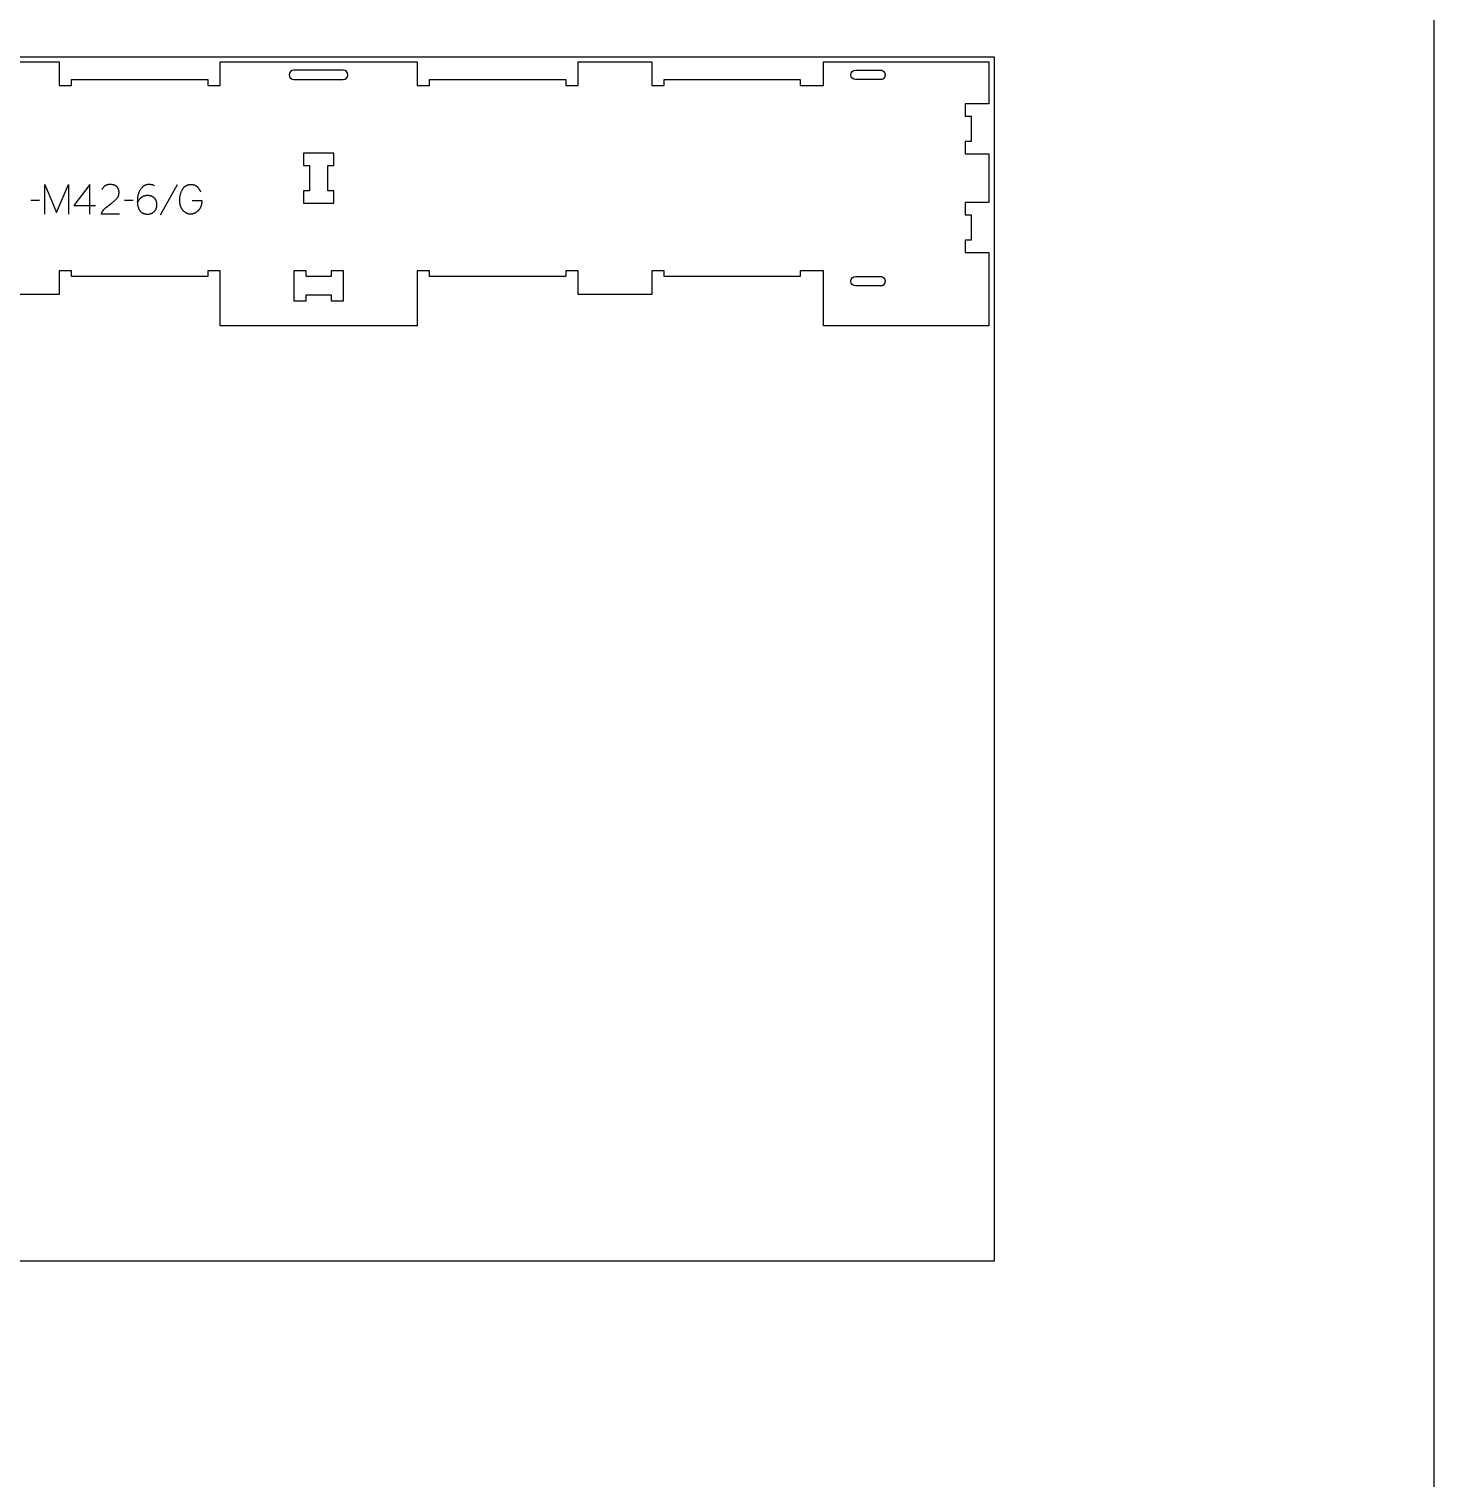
# Model space of a CAD drawing. Extents: x 0 to 4615, y 0 to 10771.
# Drawn here: x 1761 to 3183, y 2810 to 4278 of the extents above; entities that cross this region are included whole.
import ezdxf

# ---------------------------------------------------------------- set-up
doc = ezdxf.new("R2010")
doc.units = 0
for name, color, linetype in [('0_SHEET_SPRUCEPLY_2440X122', 1, 'CONTINUOUS'), ('1_ANYTOOL_1MMDEEP_LABELS_S', 2, 'CONTINUOUS'), ('3_ANYTOOL_CUTTHROUGH_INSID', 4, 'CONTINUOUS'), ('4_ANYTOOL_CUTTHROUGH_OUTSI', 5, 'CONTINUOUS'), ('DONOTCUT', 7, 'CONTINUOUS')]:
    doc.layers.add(name, color=color, linetype=linetype)

msp = doc.modelspace()

# ---------------------------------------------------------------- linework, layer by layer
at = {"layer": '0_SHEET_SPRUCEPLY_2440X122'}
msp.add_lwpolyline([(2737.9, 4249.4), (2737.9, 3029.4), (297.9, 3029.4), (297.9, 4249.4)], close=True, dxfattribs=at)
at = {"layer": '1_ANYTOOL_1MMDEEP_LABELS_S', "color": 2}
for points in [[(1776.6, 4090), (1776.6, 4120), (1788.6, 4091.7), (1800.6, 4119.9), (1800.6, 4090)], [(1822.1, 4090), (1822.2, 4120.1), (1806.1, 4098.7)], [(1852.3, 4090.1), (1834, 4090.1), (1834.2, 4090.6), (1834.3, 4090.8), (1834.4, 4091), (1834.4, 4091.2), (1834.5, 4091.5), (1834.6, 4091.7), (1834.7, 4091.9), (1834.8, 4092.1), (1834.9, 4092.3), (1835, 4092.5), (1835.1, 4092.7), (1835.3, 4092.9), (1835.4, 4093.1), (1835.5, 4093.3), (1835.6, 4093.5), (1835.7, 4093.7), (1835.9, 4093.9), (1836, 4094.1), (1836.2, 4094.2), (1836.3, 4094.4), (1836.4, 4094.6), (1836.6, 4094.8), (1836.7, 4095), (1836.9, 4095.1), (1837.1, 4095.3), (1837.2, 4095.5), (1837.4, 4095.6), (1837.6, 4095.8), (1837.7, 4096), (1838.1, 4096.3), (1839.6, 4097.5), (1841.1, 4098.7), (1842.6, 4099.8), (1844.1, 4101), (1844.9, 4101.5), (1845.6, 4102.1), (1846.3, 4102.7), (1847, 4103.2), (1847.7, 4103.8), (1848.3, 4104.4), (1848.9, 4105.1), (1849.5, 4105.7), (1849.7, 4105.8), (1849.8, 4106), (1849.9, 4106.1), (1850.1, 4106.3), (1850.2, 4106.5), (1850.3, 4106.6), (1850.4, 4106.8), (1850.6, 4107), (1850.7, 4107.2), (1850.8, 4107.3), (1850.9, 4107.5), (1851, 4107.7), (1851, 4107.9), (1851.1, 4108.1), (1851.2, 4108.3), (1851.3, 4108.4), (1851.4, 4108.6), (1851.4, 4108.8), (1851.5, 4109), (1851.5, 4109.2), (1851.6, 4109.4), (1851.6, 4109.6), (1851.7, 4109.8), (1851.7, 4110.1), (1851.8, 4110.3), (1851.8, 4110.5), (1851.8, 4110.7), (1851.8, 4110.9), (1851.9, 4111.1), (1851.9, 4111.3), (1851.9, 4111.6), (1851.9, 4111.8), (1851.9, 4112), (1851.9, 4112.3), (1851.9, 4112.5), (1851.8, 4112.8), (1851.8, 4113), (1851.8, 4113.2), (1851.8, 4113.5), (1851.7, 4113.7), (1851.7, 4113.9), (1851.6, 4114.1), (1851.6, 4114.3), (1851.5, 4114.5), (1851.5, 4114.8), (1851.4, 4115), (1851.3, 4115.2), (1851.2, 4115.3), (1851.2, 4115.5), (1851.1, 4115.7), (1851, 4115.9), (1850.9, 4116.1), (1850.8, 4116.3), (1850.7, 4116.4), (1850.6, 4116.6), (1850.5, 4116.8), (1850.3, 4116.9), (1850.2, 4117.1), (1850.1, 4117.2), (1849.9, 4117.4), (1849.8, 4117.5), (1849.7, 4117.7), (1849.5, 4117.8), (1849.3, 4117.9), (1849.2, 4118.1), (1849, 4118.2), (1848.9, 4118.3), (1848.7, 4118.4), (1848.5, 4118.5), (1848.4, 4118.6), (1848.2, 4118.7), (1848, 4118.8), (1847.8, 4118.9), (1847.6, 4119), (1847.5, 4119.1), (1847.3, 4119.2), (1847.1, 4119.3), (1846.9, 4119.4), (1846.7, 4119.4), (1846.5, 4119.5), (1846.3, 4119.6), (1846.1, 4119.6), (1845.9, 4119.7), (1845.7, 4119.7), (1845.5, 4119.8), (1845.2, 4119.8), (1845, 4119.9), (1844.8, 4119.9), (1844.6, 4119.9), (1844.4, 4120), (1844.1, 4120), (1843.9, 4120), (1843.7, 4120), (1843.4, 4120), (1843, 4120), (1842.6, 4120), (1842.2, 4120), (1841.9, 4120), (1841.5, 4119.9), (1841.2, 4119.9), (1840.9, 4119.8), (1840.5, 4119.8), (1840.2, 4119.7), (1839.9, 4119.6), (1839.7, 4119.6), (1839.6, 4119.5), (1839.4, 4119.5), (1839.3, 4119.4), (1839.1, 4119.4), (1839, 4119.3), (1838.9, 4119.2), (1838.7, 4119.2), (1838.6, 4119.1), (1838.4, 4119.1), (1838.3, 4119), (1838.2, 4118.9), (1838, 4118.8), (1837.9, 4118.8), (1837.8, 4118.7), (1837.6, 4118.6), (1837.5, 4118.5), (1837.4, 4118.4), (1837.2, 4118.3), (1837.1, 4118.2), (1837, 4118.1), (1836.9, 4118), (1836.8, 4117.9), (1836.6, 4117.8), (1836.5, 4117.7), (1836.4, 4117.6), (1836.3, 4117.5), (1836.2, 4117.4), (1836.1, 4117.3), (1836, 4117.2), (1835.9, 4117), (1835.8, 4116.9), (1835.6, 4116.7), (1835.4, 4116.4), (1835.2, 4116.1), (1835, 4115.8), (1834.8, 4115.5), (1834.6, 4115.2), (1834.5, 4114.9)], [(1887.9, 4118.6), (1887.6, 4118.7), (1887.2, 4118.9), (1886.9, 4119.1), (1886.6, 4119.2), (1886.2, 4119.3), (1885.9, 4119.5), (1885.5, 4119.6), (1885.2, 4119.7), (1884.8, 4119.7), (1884.5, 4119.8), (1884.1, 4119.9), (1883.8, 4119.9), (1883.4, 4120), (1883.1, 4120), (1882.7, 4120), (1882.3, 4120), (1882, 4120), (1881.7, 4120), (1881.4, 4120), (1881.1, 4120), (1880.8, 4119.9), (1880.5, 4119.9), (1880.2, 4119.8), (1879.9, 4119.8), (1879.6, 4119.7), (1879.4, 4119.6), (1879.1, 4119.5), (1878.8, 4119.4), (1878.6, 4119.3), (1878.3, 4119.2), (1878, 4119.1), (1877.8, 4119), (1877.5, 4118.9), (1877.3, 4118.7), (1877, 4118.6), (1876.8, 4118.4), (1876.6, 4118.2), (1876.3, 4118.1), (1876.1, 4117.9), (1875.9, 4117.7), (1875.7, 4117.5), (1875.4, 4117.3), (1875.2, 4117.1), (1875, 4116.9), (1874.8, 4116.6), (1874.6, 4116.4), (1874.4, 4116.1), (1874.2, 4115.9), (1873.9, 4115.4), (1873.5, 4114.9), (1873.2, 4114.3), (1872.9, 4113.8), (1872.6, 4113.3), (1872.3, 4112.7), (1872.1, 4112.2), (1871.9, 4111.6), (1871.7, 4111.1), (1871.5, 4110.5), (1871.3, 4110), (1871.1, 4109.4), (1871, 4108.8), (1870.9, 4108.2), (1870.8, 4107.7), (1870.7, 4107.1), (1870.5, 4105.3), (1870.5, 4105), (1870.4, 4104.7), (1870.4, 4104.4), (1870.4, 4104), (1870.4, 4103.3), (1870.3, 4102.5), (1870.4, 4101.9), (1870.4, 4101.3), (1870.4, 4100.7), (1870.5, 4100.1), (1870.6, 4099.5), (1870.7, 4099), (1870.7, 4098.7), (1870.8, 4098.4), (1870.9, 4098.1), (1870.9, 4097.9), (1871, 4097.6), (1871.1, 4097.3), (1871.2, 4097.1), (1871.3, 4096.8), (1871.4, 4096.6), (1871.5, 4096.3), (1871.6, 4096), (1871.7, 4095.8), (1871.8, 4095.5), (1871.9, 4095.3), (1872, 4095), (1872.2, 4094.8), (1872.3, 4094.5), (1872.4, 4094.3), (1872.6, 4094.1), (1872.7, 4093.8), (1872.9, 4093.6), (1873, 4093.4), (1873.2, 4093.1), (1873.4, 4092.9), (1873.5, 4092.8), (1873.5, 4092.7), (1873.6, 4092.6), (1873.7, 4092.5), (1873.8, 4092.4), (1873.9, 4092.3), (1874, 4092.3), (1874.1, 4092.2), (1874.2, 4092.1), (1874.3, 4092), (1874.4, 4091.9), (1874.5, 4091.8), (1874.6, 4091.7), (1874.7, 4091.7), (1874.8, 4091.6), (1875, 4091.5), (1875.1, 4091.4), (1875.2, 4091.4), (1875.3, 4091.3), (1875.4, 4091.2), (1875.6, 4091.1), (1875.9, 4091), (1876.1, 4090.9), (1876.4, 4090.8), (1876.7, 4090.7), (1876.9, 4090.6), (1877.2, 4090.5), (1877.5, 4090.4), (1877.8, 4090.3), (1878.1, 4090.3), (1878.4, 4090.2), (1878.7, 4090.2), (1879, 4090.1), (1879.3, 4090.1), (1879.6, 4090.1), (1880, 4090), (1880.3, 4090), (1880.6, 4090), (1880.9, 4090), (1881.2, 4090), (1881.4, 4090.1), (1881.7, 4090.1), (1882, 4090.1), (1882.2, 4090.1), (1882.5, 4090.2), (1882.7, 4090.2), (1883, 4090.2), (1883.2, 4090.3), (1883.4, 4090.3), (1883.7, 4090.4), (1883.9, 4090.5), (1884.1, 4090.5), (1884.3, 4090.6), (1884.6, 4090.7), (1884.8, 4090.8), (1885, 4090.9), (1885.2, 4090.9), (1885.4, 4091), (1885.6, 4091.2), (1885.8, 4091.3), (1886, 4091.4), (1886.2, 4091.5), (1886.4, 4091.6), (1886.6, 4091.8), (1886.7, 4091.9), (1886.9, 4092), (1887.1, 4092.2), (1887.3, 4092.3), (1887.4, 4092.5), (1887.6, 4092.6), (1887.8, 4092.8), (1887.9, 4093), (1888.1, 4093.1), (1888.2, 4093.3), (1888.3, 4093.5), (1888.5, 4093.7), (1888.6, 4093.9), (1888.7, 4094.1), (1888.9, 4094.2), (1889, 4094.4), (1889.1, 4094.6), (1889.2, 4094.8), (1889.3, 4095), (1889.4, 4095.2), (1889.5, 4095.5), (1889.5, 4095.7), (1889.6, 4095.9), (1889.7, 4096.1), (1889.8, 4096.3), (1889.8, 4096.6), (1889.9, 4096.8), (1889.9, 4097), (1890, 4097.3), (1890, 4097.5), (1890.1, 4097.7), (1890.1, 4098), (1890.1, 4098.2), (1890.2, 4098.5), (1890.2, 4098.8), (1890.2, 4099), (1890.2, 4099.3), (1890.2, 4099.5), (1890.2, 4099.8), (1890.2, 4100.1), (1890.2, 4100.3), (1890.1, 4100.6), (1890.1, 4100.9), (1890.1, 4101.1), (1890.1, 4101.4), (1890, 4101.6), (1890, 4101.8), (1889.9, 4102.1), (1889.9, 4102.3), (1889.8, 4102.5), (1889.8, 4102.8), (1889.7, 4103), (1889.6, 4103.2), (1889.5, 4103.4), (1889.4, 4103.6), (1889.4, 4103.8), (1889.3, 4104), (1889.2, 4104.2), (1889, 4104.4), (1888.9, 4104.6), (1888.8, 4104.8), (1888.7, 4105), (1888.6, 4105.2), (1888.4, 4105.3), (1888.3, 4105.5), (1888.2, 4105.7), (1888, 4105.8), (1887.9, 4106), (1887.7, 4106.2), (1887.5, 4106.3), (1887.4, 4106.5), (1887.2, 4106.6), (1887, 4106.7), (1886.8, 4106.9), (1886.7, 4107), (1886.5, 4107.1), (1886.3, 4107.2), (1886.1, 4107.4), (1885.9, 4107.5), (1885.7, 4107.6), (1885.5, 4107.7), (1885.3, 4107.8), (1885.1, 4107.9), (1884.9, 4108), (1884.7, 4108), (1884.5, 4108.1), (1884.3, 4108.2), (1884, 4108.3), (1883.8, 4108.3), (1883.6, 4108.4), (1883.3, 4108.4), (1883.1, 4108.5), (1882.9, 4108.5), (1882.6, 4108.6), (1882.4, 4108.6), (1882.1, 4108.6), (1881.9, 4108.7), (1881.6, 4108.7), (1881.4, 4108.7), (1881.1, 4108.7), (1880.9, 4108.7), (1880.6, 4108.7), (1880.1, 4108.7), (1879.7, 4108.7), (1879.4, 4108.7), (1879.2, 4108.6), (1879, 4108.6), (1878.8, 4108.6), (1878.6, 4108.6), (1878.3, 4108.5), (1878.1, 4108.5), (1877.9, 4108.4), (1877.7, 4108.4), (1877.5, 4108.3), (1877.3, 4108.3), (1877.1, 4108.2), (1876.9, 4108.2), (1876.8, 4108.1), (1876.6, 4108), (1876.4, 4108), (1876.2, 4107.9), (1876, 4107.8), (1875.9, 4107.7), (1875.7, 4107.6), (1875.5, 4107.5), (1875.3, 4107.4), (1875.2, 4107.3), (1875, 4107.2), (1874.9, 4107.1), (1874.7, 4107), (1874.5, 4106.9), (1874.4, 4106.8), (1874.3, 4106.7), (1874.1, 4106.5), (1874, 4106.4), (1873.8, 4106.3), (1873.5, 4106), (1873.3, 4105.7), (1873, 4105.4), (1872.7, 4105.1), (1872.5, 4104.8), (1872.2, 4104.4), (1872, 4104.1), (1871.7, 4103.7), (1871.5, 4103.3), (1871.3, 4102.9), (1871, 4102.5), (1870.8, 4102.1), (1870.6, 4101.7), (1870.4, 4101.2)], [(1910.8, 4119.6), (1893.6, 4088.8)], [(1926, 4103.8), (1935.7, 4103.8), (1935.7, 4103), (1935.7, 4102.2), (1935.6, 4101.8), (1935.6, 4101.4), (1935.5, 4101), (1935.5, 4100.6), (1935.4, 4100.3), (1935.3, 4099.9), (1935.2, 4099.5), (1935.1, 4099.2), (1935.1, 4098.8), (1935, 4098.5), (1934.8, 4098.2), (1934.7, 4097.9), (1934.6, 4097.5), (1934.5, 4097.2), (1934.4, 4096.9), (1934.2, 4096.6), (1934.1, 4096.3), (1933.9, 4096.1), (1933.8, 4095.8), (1933.6, 4095.5), (1933.4, 4095.2), (1933.2, 4095), (1933.1, 4094.7), (1932.9, 4094.5), (1932.7, 4094.2), (1932.5, 4094), (1932.3, 4093.8), (1932, 4093.5), (1931.8, 4093.3), (1931.6, 4093.1), (1931.4, 4092.9), (1931.1, 4092.7), (1930.9, 4092.5), (1930.7, 4092.3), (1930.5, 4092.2), (1930.2, 4092), (1930, 4091.8), (1929.8, 4091.7), (1929.5, 4091.5), (1929.3, 4091.4), (1929.1, 4091.3), (1928.8, 4091.1), (1928.6, 4091), (1928.4, 4090.9), (1928.1, 4090.8), (1927.9, 4090.7), (1927.6, 4090.6), (1927.4, 4090.5), (1927.1, 4090.4), (1926.9, 4090.4), (1926.6, 4090.3), (1926.4, 4090.2), (1926.1, 4090.2), (1925.9, 4090.1), (1925.6, 4090.1), (1925.4, 4090.1), (1925.1, 4090), (1924.9, 4090), (1924.6, 4090), (1924.3, 4090), (1924.1, 4090), (1923.8, 4090), (1923.6, 4090), (1923.3, 4090), (1923.1, 4090.1), (1922.8, 4090.1), (1922.6, 4090.1), (1922.3, 4090.2), (1922.1, 4090.2), (1921.8, 4090.3), (1921.6, 4090.4), (1921.3, 4090.5), (1921.1, 4090.5), (1920.9, 4090.6), (1920.6, 4090.7), (1920.4, 4090.8), (1920.1, 4091), (1919.9, 4091.1), (1919.7, 4091.2), (1919.4, 4091.3), (1919.2, 4091.5), (1919, 4091.6), (1918.7, 4091.8), (1918.5, 4091.9), (1918.3, 4092.1), (1918.1, 4092.3), (1917.9, 4092.5), (1917.6, 4092.7), (1917.4, 4092.9), (1917.2, 4093.1), (1917, 4093.3), (1916.8, 4093.5), (1916.6, 4093.7), (1916.3, 4094), (1916.2, 4094.2), (1916, 4094.4), (1915.8, 4094.7), (1915.6, 4095), (1915.4, 4095.2), (1915.3, 4095.5), (1915.1, 4095.8), (1915, 4096.1), (1914.8, 4096.4), (1914.7, 4096.7), (1914.5, 4097), (1914.4, 4097.4), (1914.3, 4097.7), (1914.2, 4098), (1914.1, 4098.4), (1914, 4098.7), (1913.9, 4099.1), (1913.8, 4099.5), (1913.7, 4099.8), (1913.7, 4100.2), (1913.6, 4100.6), (1913.5, 4101), (1913.5, 4101.4), (1913.5, 4101.9), (1913.4, 4102.7), (1913.3, 4103.6), (1913.3, 4104.5), (1913.3, 4105.2), (1913.4, 4105.9), (1913.4, 4106.5), (1913.5, 4107.2), (1913.6, 4107.9), (1913.7, 4108.5), (1913.8, 4109.2), (1914, 4109.9), (1914.2, 4110.5), (1914.4, 4111.2), (1914.6, 4111.8), (1914.8, 4112.4), (1915.1, 4113.1), (1915.4, 4113.7), (1915.7, 4114.4), (1916, 4115), (1916.2, 4115.3), (1916.4, 4115.6), (1916.5, 4115.9), (1916.7, 4116.2), (1916.9, 4116.4), (1917, 4116.6), (1917.1, 4116.7), (1917.3, 4116.8), (1917.4, 4117), (1917.5, 4117.1), (1917.6, 4117.2), (1917.7, 4117.3), (1917.8, 4117.4), (1917.9, 4117.5), (1918, 4117.6), (1918.2, 4117.8), (1918.3, 4117.9), (1918.4, 4118), (1918.5, 4118.1), (1918.7, 4118.2), (1918.8, 4118.3), (1918.9, 4118.3), (1919.1, 4118.4), (1919.2, 4118.5), (1919.3, 4118.6), (1919.5, 4118.7), (1919.6, 4118.8), (1919.7, 4118.8), (1919.9, 4118.9), (1920, 4119), (1920.2, 4119.1), (1920.3, 4119.1), (1920.5, 4119.2), (1920.6, 4119.3), (1920.8, 4119.3), (1920.9, 4119.4), (1921.1, 4119.4), (1921.4, 4119.5), (1921.8, 4119.6), (1922.1, 4119.7), (1922.4, 4119.8), (1922.8, 4119.9), (1923.1, 4119.9), (1923.5, 4119.9), (1923.9, 4120), (1924.3, 4120), (1924.6, 4120), (1925, 4120), (1925.3, 4120), (1925.5, 4120), (1925.7, 4120), (1925.9, 4120), (1926.1, 4120), (1926.3, 4119.9), (1926.5, 4119.9), (1926.7, 4119.9), (1927, 4119.8), (1927.2, 4119.8), (1927.3, 4119.8), (1927.5, 4119.7), (1927.7, 4119.7), (1927.9, 4119.6), (1928.1, 4119.5), (1928.3, 4119.5), (1928.5, 4119.4), (1928.7, 4119.3), (1928.8, 4119.2), (1929, 4119.1), (1929.2, 4119), (1929.3, 4119), (1929.5, 4118.9), (1929.7, 4118.8), (1929.8, 4118.6), (1930, 4118.5), (1930.1, 4118.4), (1930.3, 4118.3), (1930.5, 4118.2), (1930.6, 4118), (1930.7, 4117.9), (1930.9, 4117.8), (1931.2, 4117.5), (1931.4, 4117.2), (1931.7, 4116.9), (1932, 4116.6), (1932.2, 4116.3), (1932.5, 4116), (1932.7, 4115.7), (1932.9, 4115.3), (1933.2, 4115), (1933.4, 4114.7), (1933.6, 4114.3), (1933.8, 4114), (1934, 4113.7), (1934.2, 4113.3), (1934.4, 4113), (1934.5, 4112.6)], [(1771.4, 4103.9), (1762.6, 4103.8)], [(1806.1, 4098.7), (1827.9, 4098.7)], [(1866.1, 4103.9), (1857.3, 4103.8)]]:
    msp.add_lwpolyline(points, dxfattribs=at)
at = {"layer": '3_ANYTOOL_CUTTHROUGH_INSID', "color": 4}
for points in [[(2078.9, 4235.7), (2028.9, 4235.7, 1), (2028.9, 4226.2), (2078.9, 4226.2, 1)], [(2597.7, 4235.7), (2623.5, 4235.7), (2623.6, 4235.7), (2623.7, 4235.7), (2623.8, 4235.7), (2623.9, 4235.7), (2624, 4235.6), (2624.1, 4235.6), (2624.2, 4235.6), (2624.3, 4235.6), (2624.4, 4235.6), (2624.5, 4235.5), (2624.6, 4235.5), (2624.7, 4235.5), (2624.7, 4235.4), (2624.8, 4235.4), (2624.9, 4235.4), (2625, 4235.3), (2625.1, 4235.3), (2625.2, 4235.2), (2625.3, 4235.2), (2625.4, 4235.1), (2625.5, 4235.1), (2625.6, 4235), (2625.7, 4234.9), (2625.8, 4234.9), (2625.8, 4234.8), (2625.9, 4234.7), (2626, 4234.6), (2626.1, 4234.6), (2626.2, 4234.5), (2626.2, 4234.4), (2626.3, 4234.3), (2626.4, 4234.2), (2626.5, 4234.1), (2626.5, 4234.1), (2626.6, 4234), (2626.7, 4233.9), (2626.7, 4233.8), (2626.8, 4233.7), (2626.8, 4233.6), (2626.9, 4233.5), (2626.9, 4233.4), (2627, 4233.3), (2627, 4233.2), (2627.1, 4233.1), (2627.1, 4233), (2627.2, 4232.9), (2627.2, 4232.7), (2627.2, 4232.6), (2627.3, 4232.5), (2627.3, 4232.4), (2627.3, 4232.3), (2627.3, 4232.2), (2627.4, 4232.1), (2627.4, 4232), (2627.4, 4231.9), (2627.4, 4231.8), (2627.4, 4231.7), (2627.5, 4231.6), (2627.5, 4231.5), (2627.5, 4231.3), (2627.5, 4231.2), (2627.5, 4231.1), (2627.5, 4231), (2627.5, 4230.9), (2627.5, 4230.8), (2627.5, 4230.7), (2627.5, 4230.6), (2627.5, 4230.5), (2627.5, 4230.4), (2627.5, 4230.3), (2627.4, 4230.2), (2627.4, 4230.1), (2627.4, 4230), (2627.4, 4229.9), (2627.4, 4229.7), (2627.3, 4229.6), (2627.3, 4229.5), (2627.3, 4229.4), (2627.3, 4229.3), (2627.2, 4229.2), (2627.2, 4229.1), (2627.2, 4229), (2627.1, 4228.9), (2627.1, 4228.8), (2627, 4228.7), (2627, 4228.6), (2626.9, 4228.5), (2626.9, 4228.4), (2626.8, 4228.3), (2626.8, 4228.2), (2626.7, 4228.1), (2626.7, 4228), (2626.6, 4227.9), (2626.5, 4227.8), (2626.5, 4227.7), (2626.4, 4227.6), (2626.3, 4227.5), (2626.2, 4227.4), (2626.2, 4227.4), (2626.1, 4227.3), (2626, 4227.2), (2625.9, 4227.1), (2625.8, 4227.1), (2625.8, 4227), (2625.7, 4226.9), (2625.6, 4226.9), (2625.5, 4226.8), (2625.4, 4226.7), (2625.3, 4226.7), (2625.2, 4226.6), (2625.1, 4226.6), (2625, 4226.5), (2624.9, 4226.5), (2624.8, 4226.4), (2624.7, 4226.4), (2624.7, 4226.4), (2624.6, 4226.3), (2624.5, 4226.3), (2624.4, 4226.3), (2624.3, 4226.3), (2624.2, 4226.2), (2624.1, 4226.2), (2624, 4226.2), (2623.9, 4226.2), (2623.8, 4226.2), (2623.7, 4226.2), (2623.6, 4226.2), (2623.5, 4226.2), (2597.7, 4226.2, -1)], [(2597.7, 4017.2, -1), (2597.7, 4026.7), (2623.5, 4026.7), (2623.6, 4026.7), (2623.7, 4026.7), (2623.8, 4026.7), (2623.9, 4026.7), (2624, 4026.6), (2624.1, 4026.6), (2624.2, 4026.6), (2624.3, 4026.6), (2624.4, 4026.6), (2624.5, 4026.5), (2624.6, 4026.5), (2624.7, 4026.5), (2624.7, 4026.4), (2624.8, 4026.4), (2624.9, 4026.4), (2625, 4026.3), (2625.1, 4026.3), (2625.2, 4026.2), (2625.3, 4026.2), (2625.4, 4026.1), (2625.5, 4026.1), (2625.6, 4026), (2625.7, 4025.9), (2625.8, 4025.9), (2625.8, 4025.8), (2625.9, 4025.7), (2626, 4025.6), (2626.1, 4025.6), (2626.2, 4025.5), (2626.2, 4025.4), (2626.3, 4025.3), (2626.4, 4025.2), (2626.5, 4025.1), (2626.5, 4025.1), (2626.6, 4025), (2626.7, 4024.9), (2626.7, 4024.8), (2626.8, 4024.7), (2626.8, 4024.6), (2626.9, 4024.5), (2626.9, 4024.4), (2627, 4024.3), (2627, 4024.2), (2627.1, 4024.1), (2627.1, 4024), (2627.2, 4023.9), (2627.2, 4023.7), (2627.2, 4023.6), (2627.3, 4023.5), (2627.3, 4023.4), (2627.3, 4023.3), (2627.3, 4023.2), (2627.4, 4023.1), (2627.4, 4023), (2627.4, 4022.9), (2627.4, 4022.8), (2627.4, 4022.7), (2627.5, 4022.6), (2627.5, 4022.5), (2627.5, 4022.3), (2627.5, 4022.2), (2627.5, 4022.1), (2627.5, 4022), (2627.5, 4021.9), (2627.5, 4021.8), (2627.5, 4021.7), (2627.5, 4021.6), (2627.5, 4021.5), (2627.5, 4021.4), (2627.5, 4021.3), (2627.4, 4021.2), (2627.4, 4021.1), (2627.4, 4021), (2627.4, 4020.9), (2627.4, 4020.7), (2627.3, 4020.6), (2627.3, 4020.5), (2627.3, 4020.4), (2627.3, 4020.3), (2627.2, 4020.2), (2627.2, 4020.1), (2627.2, 4020), (2627.1, 4019.9), (2627.1, 4019.8), (2627, 4019.7), (2627, 4019.6), (2626.9, 4019.5), (2626.9, 4019.4), (2626.8, 4019.3), (2626.8, 4019.2), (2626.7, 4019.1), (2626.7, 4019), (2626.6, 4018.9), (2626.5, 4018.8), (2626.5, 4018.7), (2626.4, 4018.6), (2626.3, 4018.5), (2626.2, 4018.4), (2626.2, 4018.4), (2626.1, 4018.3), (2626, 4018.2), (2625.9, 4018.1), (2625.8, 4018.1), (2625.8, 4018), (2625.7, 4017.9), (2625.6, 4017.9), (2625.5, 4017.8), (2625.4, 4017.7), (2625.3, 4017.7), (2625.2, 4017.6), (2625.1, 4017.6), (2625, 4017.5), (2624.9, 4017.5), (2624.8, 4017.4), (2624.7, 4017.4), (2624.7, 4017.4), (2624.6, 4017.3), (2624.5, 4017.3), (2624.4, 4017.3), (2624.3, 4017.3), (2624.2, 4017.2), (2624.1, 4017.2), (2624, 4017.2), (2623.9, 4017.2), (2623.8, 4017.2), (2623.7, 4017.2), (2623.6, 4017.2), (2623.5, 4017.2)]]:
    msp.add_lwpolyline(points, format="xyb", close=True, dxfattribs=at)
for points in [[(2063.2, 4113.6), (2063.2, 4139.1), (2069.2, 4139.1), (2069.2, 4151.6), (2038.7, 4151.6), (2038.7, 4139.1), (2044.7, 4139.1), (2044.7, 4113.6), (2038.7, 4113.6), (2038.7, 4101.1), (2069.2, 4101.1), (2069.2, 4113.6)], [(2041.2, 4008.2), (2066.7, 4008.2), (2066.7, 4002.2), (2079.2, 4002.2), (2079.2, 4032.7), (2066.7, 4032.7), (2066.7, 4026.7), (2041.2, 4026.7), (2041.2, 4032.7), (2028.7, 4032.7), (2028.7, 4002.2), (2041.2, 4002.2)]]:
    msp.add_lwpolyline(points, close=True, dxfattribs=at)
at = {"layer": '4_ANYTOOL_CUTTHROUGH_OUTSI', "color": 5}
msp.add_lwpolyline([(1716.7, 4244.2), (1791.2, 4244.2), (1791.2, 4220.2), (1803.7, 4220.2), (1803.7, 4226.2), (1941.7, 4226.2), (1941.7, 4220.2), (1941.9, 4220.2), (1954.2, 4220.2), (1954.2, 4244.2), (2153.7, 4244.2), (2153.7, 4220.4), (2153.7, 4220.2), (2153.9, 4220.2), (2165.9, 4220.2), (2166.2, 4220.2), (2166.2, 4226.2), (2304.2, 4226.2), (2304.2, 4220.2), (2316.7, 4220.2), (2316.7, 4244.2), (2391.2, 4244.2), (2391.2, 4220.2), (2403.7, 4220.2), (2403.7, 4226.2), (2541.7, 4226.2), (2541.7, 4226.2), (2541.7, 4220.2), (2564.9, 4220.2), (2565.2, 4220.2), (2565.2, 4244.2), (2732.7, 4244.2), (2732.7, 4201.7), (2708.9, 4201.7), (2708.7, 4201.7), (2708.7, 4189.2), (2714.7, 4189.2), (2714.7, 4163.7), (2708.7, 4163.7), (2708.7, 4151.2), (2708.9, 4151.2), (2732.7, 4151.2), (2732.7, 4101.7), (2708.9, 4101.7), (2708.7, 4101.7), (2708.7, 4089.2), (2714.7, 4089.2), (2714.7, 4063.7), (2708.7, 4063.7), (2708.7, 4051.2), (2708.9, 4051.2), (2732.7, 4051.2), (2732.7, 3976.7), (2565.2, 3976.7), (2565.2, 4032.7), (2541.9, 4032.7), (2541.7, 4032.7), (2541.7, 4026.7), (2403.7, 4026.7), (2403.7, 4032.7), (2391.2, 4032.7), (2391.2, 4008.7), (2316.7, 4008.7), (2316.7, 4032.7), (2304.2, 4032.7), (2304.2, 4026.7), (2166.2, 4026.7), (2166.2, 4032.7), (2153.9, 4032.7), (2153.7, 4032.7), (2153.7, 3976.7), (1954.2, 3976.7), (1954.2, 4032.7), (1941.7, 4032.7), (1941.7, 4026.7), (1803.7, 4026.7), (1803.7, 4032.7), (1791.2, 4032.7), (1791.2, 4008.7), (1716.7, 4008.7)], dxfattribs=at)
at = {"layer": 'DONOTCUT'}
msp.add_lwpolyline([(0, 0), (3183.4, 0), (3183.4, 7593.4), (0, 7593.4)], close=True, dxfattribs=at)

doc.saveas('drawing.dxf')
